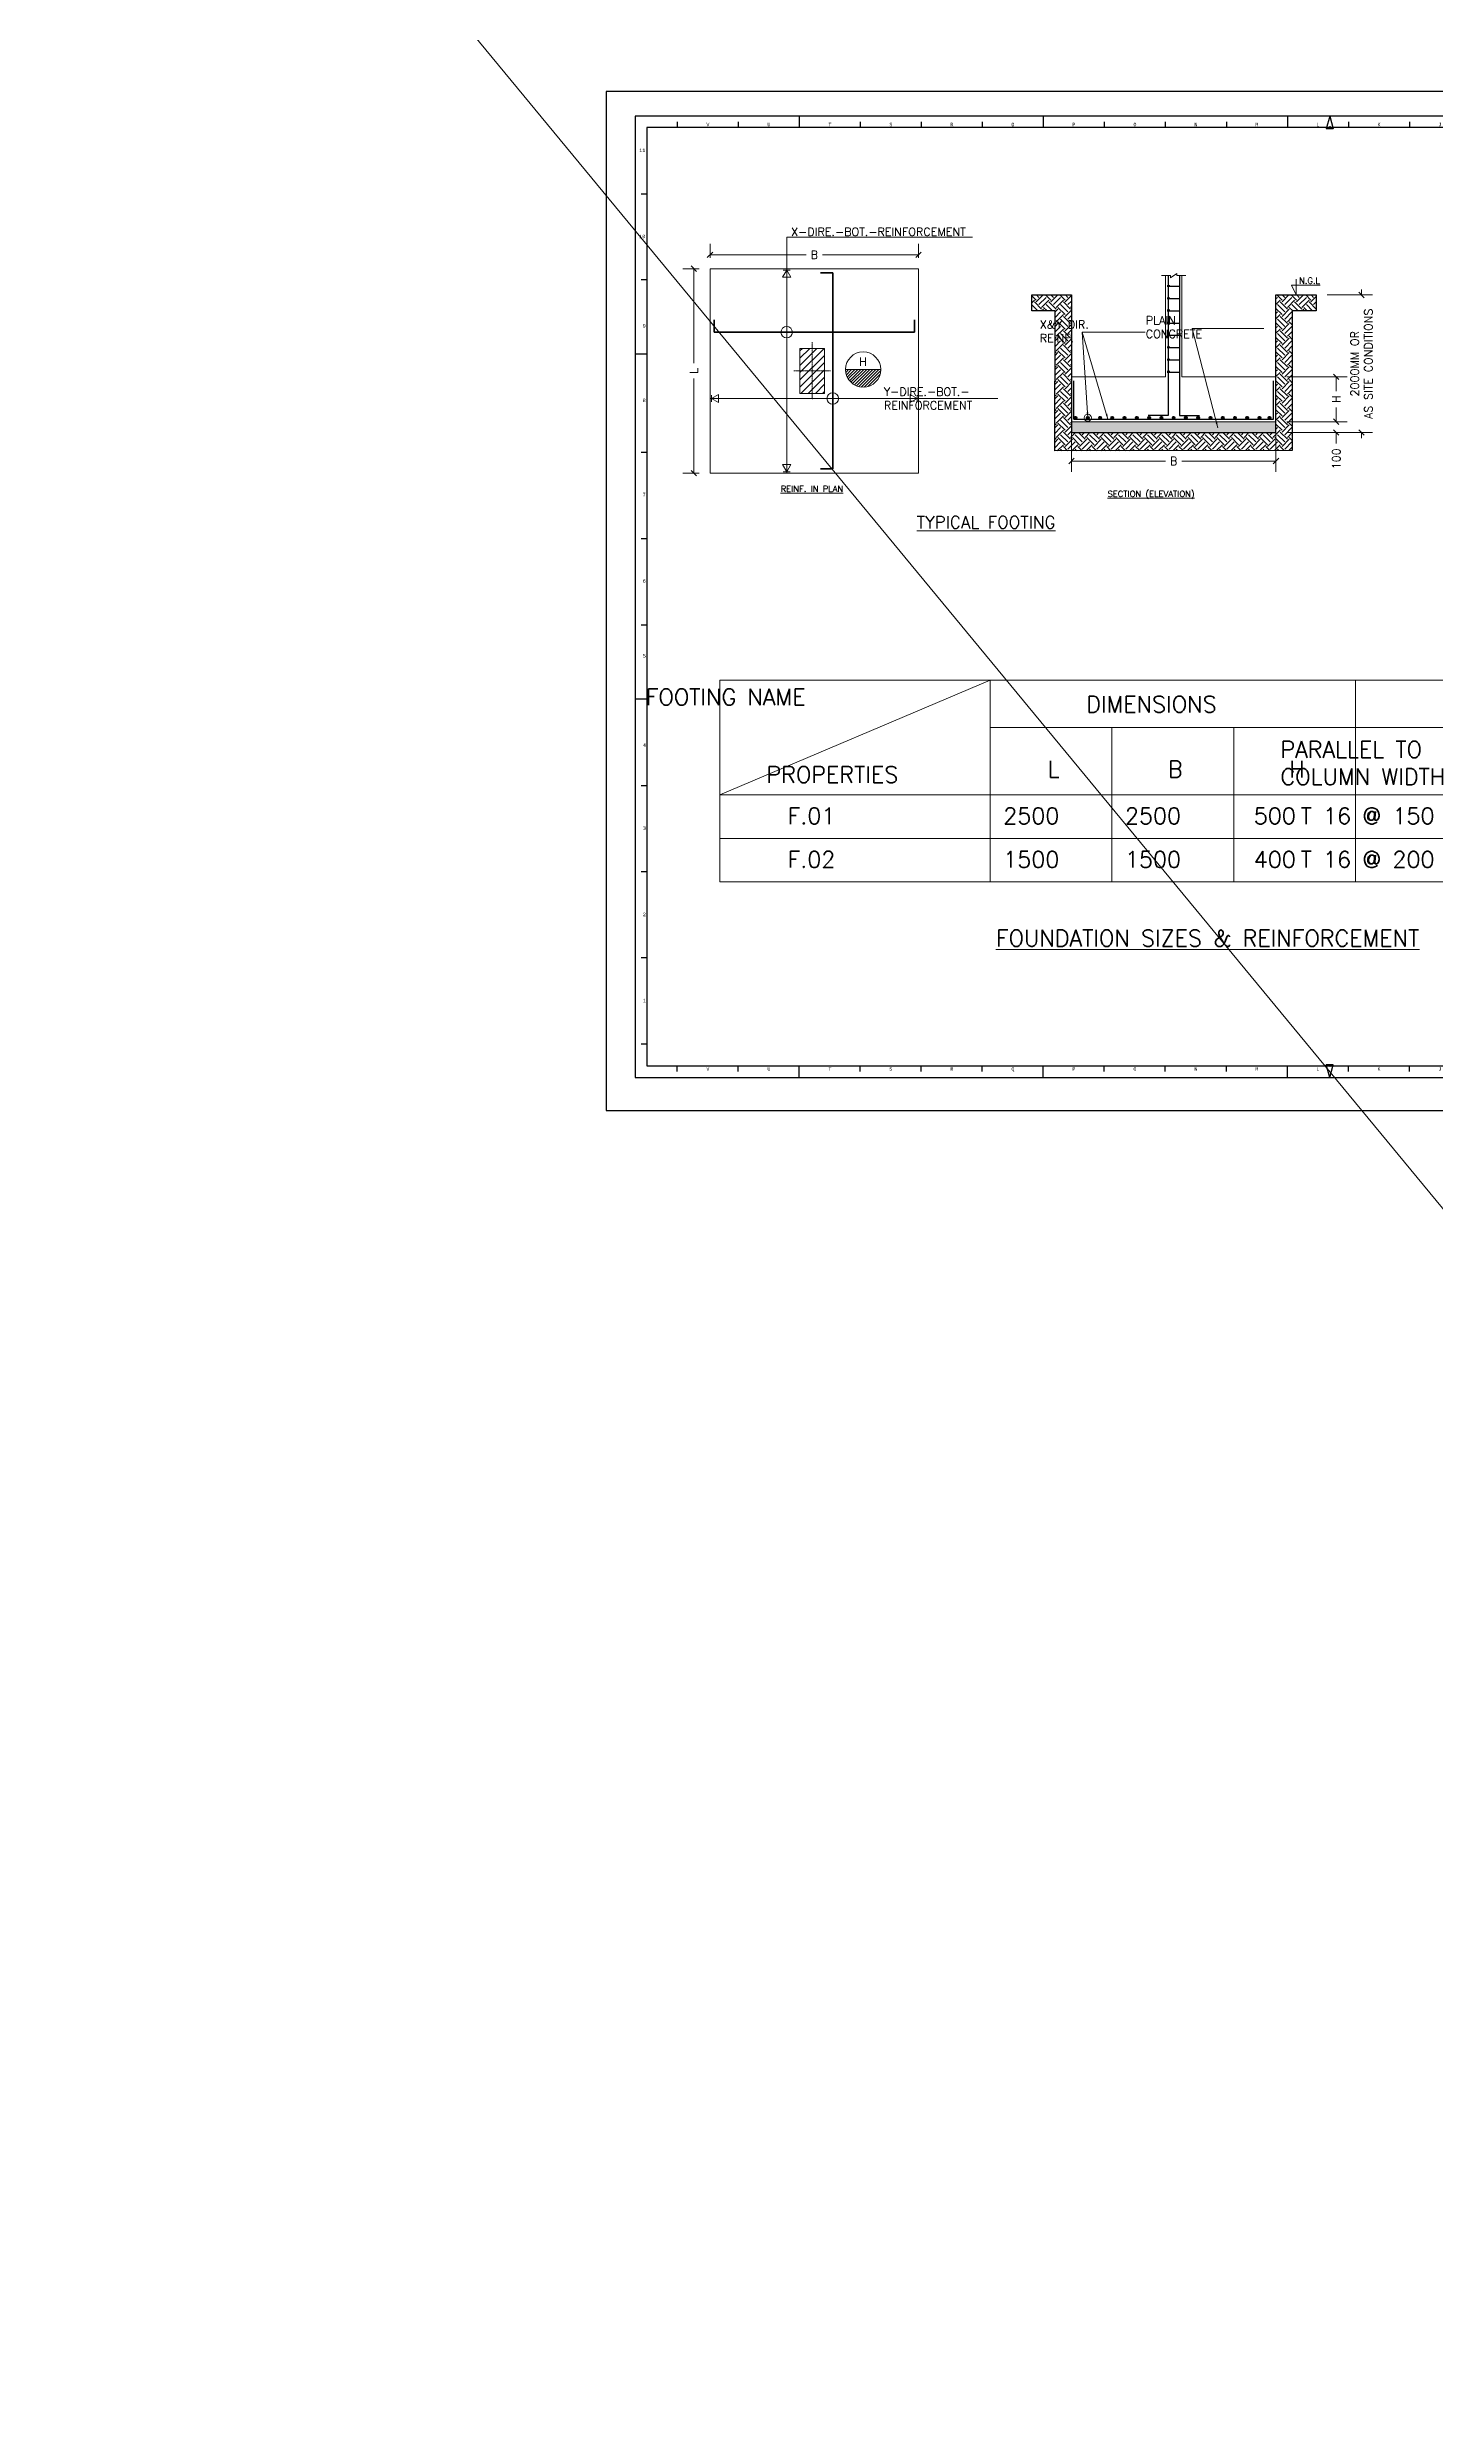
# Model space of a CAD drawing. Header units: millimetres. Extents: x -388065 to 2372687422, y -192755 to 667797.
# Drawn here: x 1462372 to 1475103, y 473296 to 495029 of the extents above; entities that cross this region are included whole.
import ezdxf

# ---------------------------------------------------------------- set-up
doc = ezdxf.new("R2010")
doc.units = ezdxf.units.MM
doc.linetypes.add('AXES', pattern=[50.8, 31.75, -6.35, 6.35, -6.35])
doc.linetypes.add('CENTER', pattern=[2, 1.25, -0.25, 0.25, -0.25])
doc.layers.add('Label', color=192, linetype='Continuous')
doc.layers.add('LOGO', color=250, linetype='Continuous')
for name, color, linetype, lineweight in [('STR-CL', 1, 'CENTER', 9), ('STR-CONC_IN_SEC', 7, 'Continuous', 15), ('STR-DIM', 1, 'Continuous', 9), ('STR-HATCH', 4, 'Continuous', 9), ('STR-REINF', 7, 'Continuous', 40), ('STR-REINF_IN_SEC', 7, 'Continuous', 30), ('STR-REINF_LEADER', 7, 'Continuous', 9), ('STR-STEEL_IN_SEC', 6, 'Continuous', 15), ('STR-TEXT', 7, 'Continuous', 9)]:
    doc.layers.add(name, color=color, linetype=linetype, lineweight=lineweight)
doc.styles.add('MINA_CM_S', font='romans.shx', dxfattribs={"height": 15})
doc.styles.add('MINA_CM_X-SEC_S', font='romans.shx', dxfattribs={"height": 7.5})
doc.styles.add('MINA_MM_SM', font='romans.shx', dxfattribs={"height": 150})
doc.styles.add('MINA_MM_X-SEC', font='romans.shx', dxfattribs={"height": 125})
doc.styles.add('MINA_MM_X-SEC_S', font='romans.shx', dxfattribs={"height": 75, "bigfont": '@extfont2.shx'})
doc.styles.add('MINA_MM_X-SEC_SMALLER', font='romans.shx', dxfattribs={"height": 75, "bigfont": '@extfont2.shx'})
doc.styles.add('ROMAND', font='romand__.ttf', dxfattribs={"height": 0.22})
doc.styles.add('STANDART', font='MONOTXT.shx')
doc.dimstyles.new('MINA_MM_X-SEC_S', dxfattribs={"dimtxt": 75, "dimasz": 50, "dimexe": 100, "dimexo": 100, "dimgap": 50, "dimtad": 0, "dimdec": 0, "dimzin": 0, "dimdsep": 46, "dimtxsty": 'MINA_MM_X-SEC_S', "dimblk": 'OBLIQUE', "dimcen": 0.09, "dimclrd": 256, "dimclre": 256, "dimclrt": 7, "dimadec": 0, "dimazin": 0, "dimtfac": 1, "dimtdec": 0, "dimtix": 1, "dimtofl": 0, "dimtmove": 0, "dimatfit": 0, "dimfxl": 1, "dimtolj": 1, "dimtzin": 0, "dimlwd": -1, "dimlwe": -1, "dimarcsym": 0})

# ---------------------------------------------------------------- blocks, each defined once
blk = doc.blocks.new('_OBLIQUE')
at = {"color": 0, "linetype": 'ByBlock'}
blk.add_line((-0.5, -0.5), (0.5, 0.5), dxfattribs=at)
blk = doc.blocks.new('*D1480')
at = {"layer": 'Defpoints', "color": 0, "transparency": 16777216}
for p in [(1471764, 491596), (1473639, 491596), (1473639, 491235)]:
    blk.add_point(p, dxfattribs=at)
at = {"layer": 'STR-DIM', "transparency": 16777216}
for p, q in [((1471764, 491496), (1471764, 491135)), ((1473639, 491496), (1473639, 491135)), ((1471764, 491235), (1472626, 491235)), ((1473639, 491235), (1472776, 491235))]:
    blk.add_line(p, q, dxfattribs=at)
at = {"layer": 'STR-DIM', "transparency": 16777216, "xscale": 50, "yscale": 50, "zscale": 50, "rotation": 180}
blk.add_blockref('_OBLIQUE', (1471764, 491235), dxfattribs=at)
at = {"layer": 'STR-DIM', "transparency": 16777216, "xscale": 50, "yscale": 50, "zscale": 50}
blk.add_blockref('_OBLIQUE', (1473639, 491235), dxfattribs=at)
at = {"layer": 'STR-DIM', "color": 7, "transparency": 16777216, "insert": (1472701, 491235), "char_height": 75, "attachment_point": 5, "style": 'MINA_MM_X-SEC_S'}
blk.add_mtext('\\A1;B', dxfattribs=at)
blk = doc.blocks.new('BAR')
at = {"layer": 'STR-HATCH'}
h = blk.add_hatch(dxfattribs=at)
h.set_pattern_fill('ANSI31', color=256, scale=20)
h.set_pattern_definition([(45, (0, 0), (-1.76777, 1.76777), [])])
edge = h.paths.add_edge_path()
edge.add_arc((0, 0), 12.5, 0, 360)
at = {"layer": 'STR-REINF_IN_SEC'}
blk.add_circle((0, 0), 12.5, dxfattribs=at)
blk = doc.blocks.new('*D1481')
at = {"layer": 'Defpoints', "color": 0, "transparency": 16777216}
for p in [(1473639, 491596), (1473639, 491496), (1474192, 491596)]:
    blk.add_point(p, dxfattribs=at)
at = {"layer": 'STR-DIM', "transparency": 16777216}
for p, q in [((1474192, 491596), (1474192, 491646)), ((1473739, 491596), (1474292, 491596)), ((1473739, 491496), (1474292, 491496)), ((1474192, 491496), (1474192, 491396))]:
    blk.add_line(p, q, dxfattribs=at)
at = {"layer": 'STR-DIM', "transparency": 16777216, "xscale": 50, "yscale": 50, "zscale": 50}
for p, rotation in [((1474192, 491596), 270), ((1474192, 491496), 90)]:
    blk.add_blockref('_OBLIQUE', p, dxfattribs=dict(at, rotation=rotation))
at = {"layer": 'STR-DIM', "color": 7, "transparency": 16777216, "insert": (1474192, 491255), "char_height": 75, "attachment_point": 5, "rotation": 90, "style": 'MINA_MM_X-SEC_S'}
blk.add_mtext('\\A1;100', dxfattribs=at)
blk = doc.blocks.new('*D1482')
at = {"layer": 'Defpoints', "color": 0, "transparency": 16777216}
for p in [(1473639, 492008), (1473639, 491596), (1474192, 491596)]:
    blk.add_point(p, dxfattribs=at)
at = {"layer": 'STR-DIM', "transparency": 16777216}
for p, q in [((1473739, 492008), (1474292, 492008)), ((1474192, 492008), (1474192, 491877)), ((1474192, 491596), (1474192, 491727)), ((1473739, 491596), (1474292, 491596))]:
    blk.add_line(p, q, dxfattribs=at)
at = {"layer": 'STR-DIM', "transparency": 16777216, "xscale": 50, "yscale": 50, "zscale": 50}
for p, rotation in [((1474192, 492008), 90), ((1474192, 491596), 270)]:
    blk.add_blockref('_OBLIQUE', p, dxfattribs=dict(at, rotation=rotation))
at = {"layer": 'STR-DIM', "color": 7, "transparency": 16777216, "insert": (1474192, 491802), "char_height": 75, "attachment_point": 5, "rotation": 90, "style": 'MINA_MM_X-SEC_S'}
blk.add_mtext('\\A1;H', dxfattribs=at)
blk = doc.blocks.new('*D1483')
at = {"layer": 'Defpoints', "color": 0, "transparency": 16777216}
for p in [(1474009, 492758), (1474424, 492758), (1473639, 491496)]:
    blk.add_point(p, dxfattribs=at)
at = {"layer": 'STR-DIM', "transparency": 16777216}
for p, q in [((1474109, 492758), (1474524, 492758)), ((1474424, 492758), (1474424, 492808)), ((1473739, 491496), (1474524, 491496)), ((1474424, 491496), (1474424, 491446))]:
    blk.add_line(p, q, dxfattribs=at)
at = {"layer": 'STR-DIM', "transparency": 16777216, "xscale": 50, "yscale": 50, "zscale": 50}
for p, rotation in [((1474424, 492758), 270), ((1474424, 491496), 90)]:
    blk.add_blockref('_OBLIQUE', p, dxfattribs=dict(at, rotation=rotation))
at = {"layer": 'STR-DIM', "color": 7, "transparency": 16777216, "insert": (1474424, 492127), "char_height": 75, "attachment_point": 5, "rotation": 90, "style": 'MINA_MM_X-SEC_S'}
blk.add_mtext('\\A1;2000MM OR\\PAS SITE CONDITIONS', dxfattribs=at)
blk = doc.blocks.new('*U1207')
at = {"layer": 'STR-REINF_IN_SEC', "xscale": 0.1280000000000517, "yscale": 0.1280000000000517, "zscale": 0.1280000000000517}
blk.add_blockref('BAR', (0, 0), dxfattribs=at)
blk = doc.blocks.new('*U1437')
at = {"color": 0, "linetype": 'ByBlock', "lineweight": -2, "transparency": 16777216, "xscale": 7.500000000000002, "yscale": 7.500000000000002, "zscale": 7.500000000000002}
blk.add_blockref('*U1207', (0, 0), dxfattribs=at)
blk = doc.blocks.new('*U1438')
at = {"layer": 'STR-DIM', "color": 0, "linetype": 'ByBlock', "lineweight": -2, "transparency": 16777216}
for p in [(0, 0), (112.5, 0), (225, 0), (337.5, 0), (450, 0), (562.5, 0), (675, 0), (787.5, 0), (900, 0), (1012.5, 0), (1125, 0), (1237.5, 0), (1350, 0), (1462.5, 0), (1575, 0), (1687.5, 0)]:
    blk.add_blockref('*U1437', p, dxfattribs=at)
blk = doc.blocks.new('*D1484')
at = {"layer": 'Defpoints', "color": 0, "transparency": 16777216}
for p in [(1470361, 493127), (1468449, 492999), (1470361, 492999)]:
    blk.add_point(p, dxfattribs=at)
at = {"layer": 'STR-DIM', "transparency": 16777216}
for p, q in [((1468449, 493099), (1468449, 493227)), ((1468449, 493127), (1469330, 493127)), ((1470361, 493127), (1469480, 493127)), ((1470361, 493099), (1470361, 493227))]:
    blk.add_line(p, q, dxfattribs=at)
at = {"layer": 'STR-DIM', "transparency": 16777216, "xscale": 50, "yscale": 50, "zscale": 50, "rotation": 180}
blk.add_blockref('_OBLIQUE', (1468449, 493127), dxfattribs=at)
at = {"layer": 'STR-DIM', "transparency": 16777216, "xscale": 50, "yscale": 50, "zscale": 50}
blk.add_blockref('_OBLIQUE', (1470361, 493127), dxfattribs=at)
at = {"layer": 'STR-DIM', "color": 7, "transparency": 16777216, "insert": (1469405, 493127), "char_height": 75, "attachment_point": 5, "style": 'MINA_MM_X-SEC_S'}
blk.add_mtext('\\A1;B', dxfattribs=at)
blk = doc.blocks.new('*D1485')
at = {"layer": 'Defpoints', "color": 0, "transparency": 16777216}
for p in [(1468449, 492999), (1468300, 491124), (1468449, 491124)]:
    blk.add_point(p, dxfattribs=at)
at = {"layer": 'STR-DIM', "transparency": 16777216}
for p, q in [((1468349, 492999), (1468200, 492999)), ((1468300, 492999), (1468300, 492133)), ((1468300, 491124), (1468300, 491991)), ((1468349, 491124), (1468200, 491124))]:
    blk.add_line(p, q, dxfattribs=at)
at = {"layer": 'STR-DIM', "transparency": 16777216, "xscale": 50, "yscale": 50, "zscale": 50}
for p, rotation in [((1468300, 492999), 90), ((1468300, 491124), 270)]:
    blk.add_blockref('_OBLIQUE', p, dxfattribs=dict(at, rotation=rotation))
at = {"layer": 'STR-DIM', "color": 7, "transparency": 16777216, "insert": (1468300, 492062), "char_height": 75, "attachment_point": 5, "rotation": 90, "style": 'MINA_MM_X-SEC_S'}
blk.add_mtext('\\A1;L', dxfattribs=at)
blk = doc.blocks.new('CIRLCE')
at = {"layer": 'STR-DIM', "ltscale": 0.1}
blk.add_circle((0, 0), 125, dxfattribs=at)
blk = doc.blocks.new('LARGE_ARROW')
at = {"layer": 'STR-DIM', "color": 7, "lineweight": 9}
for p, q in [((0, -74), (0, 74)), ((30, 0), (185, 89)), ((30, -74), (30, 74)), ((185, -89), (30, 0)), ((185, 89), (185, -89))]:
    blk.add_line(p, q, dxfattribs=at)
blk = doc.blocks.new('LABLE')
blk.add_line((73945, 22524), (79751, 22524))
at = {"lineweight": 50, "ltscale": 0.1}
blk.add_lwpolyline([(71840, 41431), (76044, 41431), (76044, 39404), (71840, 39404)], close=True, dxfattribs=at)
at = {"layer": 'Label', "color": 7}
for p, q in [((0, 56070), (0, 0)), ((80430, 56070), (0, 56070)), ((679, 55391), (679, 679)), ((79751, 55391), (679, 55391)), ((2456, 55730), (2456, 55391)), ((2456, 55730), (2456, 55391)), ((6013, 55730), (6013, 55391)), ((9570, 56070), (9570, 55391)), ((13126, 55730), (13126, 55391)), ((16683, 55730), (16683, 55391)), ((20240, 55730), (20240, 55391)), ((23797, 56070), (23797, 55391)), ((27354, 55730), (27354, 55391)), ((30911, 55730), (30911, 55391)), ((34468, 55730), (34468, 55391)), ((38025, 56070), (38025, 55391)), ((40498, 56070), (40298, 55325)), ((40498, 55440), (40298, 55325)), ((40697, 55325), (40298, 55325)), ((40498, 56070), (40697, 55325)), ((40697, 55325), (40498, 55440)), ((41582, 55730), (41582, 55391)), ((45139, 55730), (45139, 55391)), ((48696, 55730), (48696, 55391)), ((52253, 56070), (52253, 55391)), ((55809, 55730), (55809, 55391)), ((59366, 55730), (59366, 55391)), ((62923, 55730), (62923, 55391)), ((66480, 56070), (66480, 55391)), ((68251, 679), (68251, 55391)), ((68531, 679), (68531, 55391)), ((70037, 55730), (70037, 55391)), ((73594, 55730), (73594, 55391)), ((77151, 55730), (77151, 55391)), ((79751, 679), (79751, 55391)), ((80430, 0), (80430, 56070)), ((340, 51536), (679, 51536)), ((80090, 51536), (79751, 51536)), ((679, 46509), (340, 46509)), ((79751, 46509), (80090, 46509)), ((679, 42187), (0, 42187)), ((679, 36454), (340, 36454)), ((79751, 36454), (80090, 36454)), ((340, 31427), (679, 31427)), ((80090, 31427), (79751, 31427)), ((340, 26400), (679, 26400)), ((80090, 26400), (79751, 26400)), ((68531, 26008), (79751, 26008)), ((679, 22052), (0, 22052)), ((340, 17025), (679, 17025)), ((79751, 679), (79751, 17025)), ((80090, 17025), (79751, 17025)), ((68524, 15634), (79751, 15634)), ((68531, 15634), (79751, 15634)), ((679, 11997), (340, 11997)), ((79751, 11997), (80090, 11997)), ((679, 6970), (340, 6970)), ((79751, 6970), (80090, 6970)), ((79751, 2946), (79751, 1158)), ((679, 1943), (340, 1943)), ((79751, 1943), (80090, 1943)), ((0, 0), (80430, 0)), ((679, 679), (79751, 679)), ((2456, 340), (2456, 679)), ((6013, 340), (6013, 679)), ((9570, 0), (9570, 679)), ((13126, 340), (13126, 679)), ((16683, 340), (16683, 679)), ((20240, 340), (20240, 679)), ((23797, 0), (23797, 679)), ((27354, 340), (27354, 679)), ((30911, 340), (30911, 679)), ((34468, 340), (34468, 679)), ((38025, 0), (38025, 679)), ((40697, 745), (40298, 745)), ((40498, 0), (40298, 745)), ((40498, 630), (40298, 745)), ((40498, 0), (40697, 745)), ((40697, 745), (40498, 630)), ((41582, 340), (41582, 679)), ((45139, 340), (45139, 679)), ((48696, 340), (48696, 679)), ((52253, 0), (52253, 679)), ((55809, 340), (55809, 679)), ((59366, 340), (59366, 679)), ((62923, 340), (62923, 679)), ((66480, 0), (66480, 679)), ((68531, 679), (79751, 679)), ((70037, 340), (70037, 679)), ((79751, 1158), (72787, 1158)), ((73594, 340), (73594, 679)), ((77151, 340), (77151, 679))]:
    blk.add_line(p, q, dxfattribs=at)
at = {"layer": 'Label', "color": 253, "linetype": 'Continuous'}
for p, q in [((68531, 25372), (79751, 25372)), ((69745, 19073), (69745, 26008)), ((71145, 19073), (71145, 26008)), ((72545, 19073), (72545, 26008)), ((73945, 19073), (73945, 26008)), ((68531, 24300), (79751, 24300)), ((73945, 23711), (79751, 23711)), ((68531, 23464), (73945, 23464)), ((68531, 23020), (79751, 23020)), ((68531, 22192), (73945, 22192)), ((68531, 21556), (79751, 21556)), ((68531, 20920), (79751, 20920)), ((68531, 20284), (79751, 20284))]:
    blk.add_line(p, q, dxfattribs=at)
at = {"layer": 'Label', "color": 7, "linetype": 'Continuous'}
for p, q in [((68531, 19648), (79751, 19648)), ((68531, 19073), (79751, 19073)), ((68531, 18538), (79751, 18538)), ((79651, 15543), (68580, 15543)), ((68580, 15543), (68580, 13583)), ((68580, 13583), (79651, 13583)), ((68580, 13513), (68580, 10090)), ((68580, 10090), (79651, 10090)), ((68580, 10020), (77431, 10020)), ((73580, 10020), (73580, 7835)), ((77501, 10020), (79651, 10020)), ((77501, 7835), (79651, 7835)), ((71078, 5482), (68624, 5482)), ((68624, 5482), (68624, 4932)), ((68624, 4932), (71078, 4932)), ((68624, 4847), (68624, 4255)), ((68624, 4847), (71078, 4847)), ((68624, 4255), (71078, 4255)), ((68624, 4170), (71078, 4170)), ((68624, 4170), (68624, 3578)), ((71078, 5482), (71078, 4932)), ((71078, 4847), (71078, 4255)), ((71078, 4170), (71078, 3578)), ((79675, 5482), (71163, 5482)), ((71163, 5482), (71163, 4932)), ((71163, 4932), (79675, 4932)), ((71163, 4847), (79675, 4847)), ((71163, 4847), (71163, 4255)), ((71163, 4255), (79675, 4255)), ((71163, 4170), (79675, 4170)), ((71163, 4170), (71163, 3578)), ((79675, 5482), (79675, 4932)), ((79675, 4847), (79675, 4255)), ((79675, 4170), (79675, 3578)), ((68624, 3578), (71078, 3578)), ((68624, 3493), (68624, 2943)), ((68624, 3493), (71078, 3493)), ((68624, 2943), (71078, 2943)), ((68624, 2859), (68624, 1251)), ((68624, 2859), (75055, 2859)), ((71078, 3493), (71078, 2943)), ((71163, 3578), (79675, 3578)), ((71163, 3493), (79675, 3493)), ((71163, 3493), (71163, 2943)), ((71163, 2943), (79675, 2943)), ((75055, 1251), (75055, 2859)), ((77221, 3493), (79675, 3493)), ((77221, 2943), (79675, 2943)), ((79675, 3493), (79675, 2943)), ((68531, 1158), (79751, 1158))]:
    blk.add_line(p, q, dxfattribs=at)
at = {"layer": 'Label', "color": 240, "linetype": 'AXES'}
for p, q in [((79462, 8745), (77810, 8745)), ((78636, 7919), (78636, 9571))]:
    blk.add_line(p, q, dxfattribs=at)
at = {"layer": 'Label', "color": 7, "const_width": 30}
blk.add_lwpolyline([(68391, 679), (68391, 55391)], dxfattribs=at)
at = {"layer": 'Label', "color": 7, "const_width": 20}
for points in [[(79765, 15620), (79765, 18552), (68517, 18552), (68517, 15620)], [(79765, 5558), (79765, 7772), (68531, 7772), (68531, 5558)], [(79768, 2867), (75131, 2867), (75131, 1158), (79768, 1158)], [(79760, 2859), (75140, 2859), (75140, 1166), (79760, 1166)], [(79751, 2850), (75148, 2850), (75148, 1175), (79751, 1175)]]:
    blk.add_lwpolyline(points, close=True, dxfattribs=at)
at = {"layer": 'Label', "color": 7}
for points in [[(79758, 15627), (79758, 18545), (68524, 18545), (68524, 15627)], [(79751, 5572), (79751, 7758), (68545, 7758), (68545, 5572)]]:
    blk.add_lwpolyline(points, close=True, dxfattribs=at)
at = {"layer": 'Label', "color": 7, "linetype": 'Continuous'}
for points in [[(79651, 13583), (79651, 15543)], [(79651, 10090), (79651, 13513), (68580, 13513)], [(68580, 10020), (68580, 7835), (77431, 7835), (77431, 10020)], [(77501, 7835), (77501, 10020)], [(79651, 7835), (79651, 10020)], [(79675, 2943), (79675, 3493)], [(68624, 1251), (75055, 1251)]]:
    blk.add_lwpolyline(points, dxfattribs=at)
for major_axis, start_param, end_param in [((-652, 0), 3.141593, 9.4247783), ((548, 0), -0.0000001, 6.2831852)]:
    blk.add_ellipse((78636, 8745), major_axis=major_axis, ratio=0.9999999, start_param=start_param, end_param=end_param, dxfattribs=at)
at = {"layer": 'Label', "color": 7, "style": 'STANDART', "width": 1}
for s, height, p in [('V', 203, (4152, 55473)), ('U', 203, (7708, 55473)), ('T', 203, (11265, 55473)), ('S', 203, (14822, 55473)), ('R', 203, (18379, 55473)), ('Q', 203, (21936, 55473)), ('P', 203, (25493, 55473)), ('O', 203, (29050, 55473)), ('N', 203, (32607, 55473)), ('M', 203, (36164, 55473)), ('L', 203, (39721, 55473)), ('K', 203, (43278, 55473)), ('J', 203, (46835, 55473)), ('I', 203, (50391, 55473)), ('H', 203, (53948, 55473)), ('G', 203, (57505, 55473)), ('F', 203, (61062, 55473)), ('E', 203, (64619, 55473)), ('D', 203, (68158, 55490)), ('C', 203, (71643, 55490)), ('B', 203, (75300, 55473)), ('A', 203, (78834, 55473)), ('11', 203.3, (238, 53971)), ('11', 203.3, (79887, 53971)), ('10', 203.3, (238, 48944)), ('10', 203.3, (79853, 48944)), ('9', 203, (441, 43733)), ('9', 203, (79853, 43733)), ('8', 203, (441, 39385)), ('8', 203, (79853, 39385)), ('7', 203, (441, 33893)), ('7', 203, (79853, 33893)), ('6', 203, (441, 28856)), ('6', 203, (79853, 28856)), ('5', 203, (452, 24487)), ('5', 203, (79843, 24487)), ('3', 203, (79843, 23819)), ('4', 203, (452, 19276)), ('4', 203, (79843, 19276)), ('2', 203, (79843, 18782)), ('3', 203, (452, 14443)), ('1', 203, (79877, 13762)), ('2', 203, (452, 9406)), ('1', 203, (452, 4387)), ('V', 203, (4152, 394)), ('U', 203, (7708, 394)), ('T', 203, (11265, 394)), ('S', 203, (14822, 394)), ('R', 203, (18379, 394)), ('Q', 203, (21936, 394)), ('P', 203, (25493, 394)), ('O', 203, (29050, 394)), ('N', 203, (32607, 394)), ('M', 203, (36164, 394)), ('L', 203, (39721, 394)), ('K', 203, (43278, 394)), ('J', 203, (46835, 394)), ('I', 203, (50391, 394)), ('H', 203, (53948, 394)), ('G', 203, (57505, 394)), ('F', 203, (61062, 394)), ('E', 203, (64619, 394)), ('D', 203, (68158, 377)), ('C', 203, (71643, 377)), ('B', 203, (75300, 394)), ('A', 203, (78834, 394))]:
    blk.add_text(s, height=height, dxfattribs=at).set_placement(p)
at = {"layer": 'Label', "color": 7, "linetype": 'Continuous', "style": 'ROMAND', "width": 0.8}
for s, height, p in [('A-07', 287.5, (68675, 24760)), ('G', 287, (69023, 25518)), ('30.08.18', 230, (69840, 24757)), ('M.A.', 230, (71528, 24767)), ('A. A./W.', 230, (72625, 24779)), ('ADD STEEL LIGHT FLOOR (PORTAL FRAME)', 218.47, (73991, 24824)), ('CHANGE OF BUILDING K ROOF SLAB TO', 218.47, (73991, 25120)), ('A-06', 287.5, (68675, 23946)), ('20.05.18', 230, (69840, 23953)), ('M.A.', 230, (71528, 23963)), ('A. A./W.', 230, (72625, 23976)), ('ADD OF SHEET S-01-37& MODIF. S-01-06', 218.47, (73991, 23445)), ('BET. GRIDS 01a & 01e ', 218.47, (73991, 24509)), ('MODIFI OF COLUMNS C10&C11&2 OF C8', 218.47, (73991, 24034)), ('POSITIONS', 218.5, (73991, 23774)), ('A-05', 287.5, (68675, 23111)), ('A-04', 287.5, (68675, 22539)), ('22.04.18', 230, (69745, 22635)), ('06.05.18', 230, (69840, 23118)), ('M.A.', 230, (71528, 23128)), ('M.A.', 230, (71528, 22624)), ('A. A./W.', 230, (72625, 23140)), ('A. A./W.', 230, (72625, 22624)), ('ADD COLUMNS TO CONVEYOR INSIDE DE-', 218.47, (73948, 22222)), ('BONING SECTION,1BEAM IPE400 ADDED AT ', 218.47, (73948, 21939)), ('ADD OF 2 SHORT COLUMNS OF C.05', 218.47, (73991, 23141)), ('MODIF. TO DISPATCH BLDG FOUNDATION', 218.47, (74034, 22661)), ('A-02', 287.5, (68611, 21084)), ('A-01', 287.5, (68648, 20470)), ('A-03', 287.5, (68675, 21709)), ('09.03.18', 230, (69745, 21808)), ('07.02.18', 230, (69745, 20536)), ('18.02.18', 230, (69745, 21172)), ('M.A.', 230, (71528, 21796)), ('M.A.', 230, (71528, 21160)), ('M.A.', 230, (71528, 20524)), ('A. A./W.', 230, (72625, 21796)), ('A. A./W.', 230, (72625, 21160)), ('A. A./W.', 230, (72625, 20524)), ('BEGINNING OF CONVEYOR', 218.47, (73948, 21608)), ('MODIF. OF INTERIOR TIE BEAMS TOP LEVEL', 218.47, (73948, 21121)), ('Revision', 230, (68546, 19239)), ('A', 287, (69010, 19834)), ('18.01.18', 230, (69745, 19900)), ('Date', 230, (70127, 19265)), ('Checked', 230, (71225, 19265)), ('M.A.', 230, (71528, 19888)), ('Approved', 230, (72609, 19297)), ('A. A./W.', 230, (72625, 19888)), ('UTILITY BLDG: CGB1A&B1-a INTRODUCED', 218.47, (73948, 20485)), ('ADD G.B.6-A DETAILS', 229.97, (74025, 19888)), ('Modification', 229.97, (76151, 19265)), ('Project Name :', 250, (68652, 18154)), ('Client :', 250, (68652, 15135)), ('Consultant :', 250, (68650, 13141)), ('%%u Location :', 250, (68630, 9720)), ('%%u Job No :', 250, (73630, 9720)), ('North', 200, (77554, 9720)), ('Drawnig Name :', 250, (68650, 7416)), ('DESIGNED BY', 200, (68769, 5143)), ('DRAWN BY', 200, (68769, 4466)), ('APPROVED BY', 200, (68769, 3155)), ('CHECKED BY', 200, (68769, 3789)), ('SCALE', 200, (68769, 2520)), ('DWG. NO.', 200, (75309, 2520)), ('THIS DRAWING IS A PROPERTY OF TECHNOCON ENGINEERING GROUP', 250, (68650, 816))]:
    blk.add_text(s, height=height, dxfattribs=at).set_placement(p)
at = {"layer": 'STR-TEXT', "style": 'ROMAND', "width": 0.8}
for s, height, p in [('NOTES :', 337.5, (69161, 53856)), ('Fcu=25N/mm2', 300, (72623, 40681)), ('Fy=460N/mm2', 300, (72623, 40100))]:
    blk.add_text(s, height=height, dxfattribs=at).set_placement(p)
at = {"layer": 'STR-TEXT', "insert": (68964, 52571), "char_height": 270, "width": 11124, "attachment_point": 1, "style": 'MINA_MM_SM'}
blk.add_mtext('1-  ALL DIMENSIONS ARE TO BE\\P     CO-ORDINATED WITH ARCHITECTURAL\\P     AND OTHER CONSULTANTS DRAWINGS\\P     AND SPECIFICATIONS.\\P2-  REINFORCEMENT STEEL fy SHALL NOT\\P     BE LESS THAN 460 N/mm2.\\P3-  ALL CONCRETE SHALL HAVE A MINIMUM\\P     CHARACTERISTIC STRENGTH OF 25 N/mm2 \\P     AT 28 DAYS.\\P4-  MAXIMUM SIZE OF AGGREGATES SHALL\\P     BE 20mm GENERALLY AND 30mm FOR \\P     FOUNDATIONS.\\P5-  CONCRETE COVER SHALL NOT BE LESS\\P     THAN:\\P     - 25mm ( SLABS )\\P     - 38mm ( BEAMS & COLUMNS )\\P     - 50mm ( FOUNDATIONS )\\P     - 75mm ( PILE CAPS )\\P6-  MINIMUM REINFORCEMENT LAP LENGTH\\P     SHALL BE 50 DIAMETER OF BARS.\\P7-  CONSTRUCTION JOINTS IN SLABS SHALL \\P     BE LOCATED AT ONE-FIFTH OF SPAN (L/5).\\P8- NET ALLOWABLE BEARING CAPACITY = 180  \\P   KN/m2.', dxfattribs=at)

msp = doc.modelspace()

# ---------------------------------------------------------------- hatches: boundary and pattern name
at = {"layer": 'STR-HATCH'}
h = msp.add_hatch(dxfattribs=at)
h.set_pattern_fill('EARTH', color=256, scale=375, angle=45)
h.set_pattern_definition([(45, (1418059.41, 542893.14), (1e-14, 132.58252), [93.75, -93.75]), (45, (1418034.55, 542918), (1e-14, 132.58252), [93.75, -93.75]), (45, (1418009.69, 542942.86), (1e-14, 132.58252), [93.75, -93.75]), (135, (1418009.69, 542959.43), (-132.58252, 1e-14), [93.75, -93.75]), (135, (1418034.55, 542984.29), (-132.58252, 1e-14), [93.75, -93.75]), (135, (1418059.41, 543009.15), (-132.58252, 1e-14), [93.75, -93.75])])
h.paths.add_polyline_path([(1471400.1748, 492758.2084), (1471763.8662, 492758.2084), (1471763.8662, 491495.7084), (1473638.8662, 491495.7084), (1473638.8662, 492758.2084), (1474009.1889, 492758.2084), (1474009.1889, 492611.9584), (1473788.8662, 492611.9584), (1473788.8662, 491332.5817), (1473788.8662, 491332.5817), (1473788.8662, 491332.5817), (1471610.0375, 491328.7585), (1471613.8662, 492611.9584), (1471400.1748, 492611.9584)])
h = msp.add_hatch(dxfattribs=at)
h.set_pattern_fill('ANSI31', color=256, scale=375)
h.set_pattern_definition([(45, (1429705.83, 529640.892), (-33.14563, 33.14563), [])])
h.paths.add_polyline_path([(1469273.7572, 492268.2363), (1469498.7572, 492268.2363), (1469498.7572, 491855.7363), (1469273.7572, 491855.7363)])
h = msp.add_hatch(dxfattribs=at)
h.set_pattern_fill('ANSI31', color=256, scale=156.25)
h.set_pattern_definition([(45, (1368224.228, 1000016.029), (-13.8106793, 13.8106793), [])])
h.paths.add_polyline_path([(1469691.6641, 492074.2921, 1), (1470015.2087, 492074.2921)])
h = msp.add_hatch(dxfattribs=at)
h.set_pattern_fill('AR-CONC', color=256, scale=3.75)
h.set_pattern_definition([(50, (1308542.315, 1070924.342), (26.89725685, -2.3532051), [2.8125, -30.9375]), (355, (1308542.315, 1070924.342), (-5.203175, 28.207205), [2.25, -24.75]), (100.4514445, (1308544.556, 1070924.146), (21.6940818, 25.8539997), [2.3902572, -26.2928292]), (46.1842, (1308542.315, 1070931.842), (40.0215499, -6.206973), [4.21875, -46.40625]), (96.6356355, (1308545.65, 1070931.325), (35.049823, 36.5294475), [3.5853878, -39.439266]), (351.184164, (1308542.315, 1070931.842), (35.049823, 36.5294475), [3.375, -37.125]), (21, (1308546.065, 1070929.967), (22.38401445, -15.0982084), [2.8125, -30.9375]), (326, (1308546.065, 1070929.967), (9.124325, 27.1931267), [2.25, -24.75]), (71.4514447, (1308547.93, 1070928.71), (31.5083391, 12.0949182), [2.3902571, -26.2928292]), (37.5, (1308542.315, 1070924.342), (0.45599457, 12.48351952), [0, -24.45, 0, -25.125, 0, -24.84375]), (7.5, (1308542.315, 1070924.342), (9.86510765, 14.7904392), [0, -14.325, 0, -23.8875, 0, -9.46875]), (327.5, (1308533.953, 1070924.342), (20.01834136, -0.84580769), [0, -9.375, 0, -29.25, 0, -38.8125]), (317.5, (1308530.203, 1070924.342), (21.86948135, 3.75393684), [0, -12.1875, 0, -19.425, 0, -27.5625])])
h.paths.add_polyline_path([(1471763.8662, 491595.7084), (1473638.8662, 491595.7084), (1473638.8662, 491495.7084), (1471763.8662, 491495.7084)])

# ---------------------------------------------------------------- linework, layer by layer
at = {"layer": 'Defpoints'}
msp.add_lwpolyline([(1471400.1748, 492758.2084), (1471763.8662, 492758.2084), (1471763.8662, 491495.7084), (1471763.8662, 491495.7084), (1471763.8662, 491495.7084), (1473638.8662, 491495.7084), (1473638.8662, 491495.7084), (1473638.8662, 491495.7084), (1473638.8662, 492758.2084), (1474009.1889, 492758.2084), (1474009.1889, 492611.9584), (1473788.8662, 492611.9584), (1473788.8662, 491332.5817), (1473788.8662, 491332.5817), (1473788.8662, 491332.5817), (1471610.0375, 491328.7585), (1471610.0375, 491328.7585), (1471610.0375, 491328.7585), (1471613.8662, 492611.9584), (1471400.1748, 492611.9584)], close=True, dxfattribs=at)
at = {"layer": 'LOGO', "ltscale": 0.1}
msp.add_lwpolyline([(1480732.9876, 485276.0246), (1480732.9876, 494626.052), (1467494.9858, 494626.052), (1467494.9858, 485276.0246)], close=True, dxfattribs=at)
at = {"layer": 'STR-CL', "ltscale": 0.1}
for p, q in [((1469386.2572, 491799.4863), (1469386.2572, 492324.4863)), ((1469217.5072, 492061.9863), (1469555.0072, 492061.9863))]:
    msp.add_line(p, q, dxfattribs=at)
at = {"layer": 'STR-CONC_IN_SEC'}
for points in [[(1468448.7572, 492999.4863), (1470361.2572, 492999.4863), (1470361.2572, 491124.4863), (1468448.7572, 491124.4863)], [(1469273.7572, 492268.2363), (1469498.7572, 492268.2363), (1469498.7572, 491855.7363), (1469273.7572, 491855.7363)], [(1471763.8662, 491595.7084), (1473638.8662, 491595.7084), (1473638.8662, 491495.7084), (1471763.8662, 491495.7084)], [(1471763.8662, 491495.7084), (1473638.8662, 491495.7084), (1473638.8662, 491495.7084), (1471763.8662, 491495.7084)], [(1473138.8662, 491495.7084), (1471763.8662, 491495.7084), (1471763.8662, 491495.7084), (1473638.8662, 491495.7084)]]:
    msp.add_lwpolyline(points, close=True, dxfattribs=at)
at = {"layer": 'STR-CONC_IN_SEC', "ltscale": 3}
for points in [[(1472627.1162, 492935.6766), (1472627.1162, 492008.2084), (1471763.8662, 492008.2084), (1471763.8662, 491595.7084), (1473638.8662, 491595.7084), (1473638.8662, 492008.2084), (1472775.6162, 492008.2084), (1472775.6162, 492935.6766)], [(1471400.1748, 492758.2084), (1471763.8662, 492758.2084), (1471763.8662, 491495.7084), (1473638.8662, 491495.7084), (1473638.8662, 492758.2084), (1474009.1889, 492758.2084)]]:
    msp.add_lwpolyline(points, dxfattribs=at)
at = {"layer": 'STR-CONC_IN_SEC'}
msp.add_lwpolyline([(1472589.8037, 492935.6766), (1472673.2412, 492935.6766), (1472673.2412, 492916.9266), (1472729.4912, 492954.4266), (1472729.4912, 492935.6766), (1472812.9287, 492935.6766)], dxfattribs=at)
at = {"layer": 'STR-DIM', "ltscale": 3}
for p, q in [((1473824.0275, 492758.2084), (1473780.4106, 492847.9555)), ((1473780.4106, 492847.9555), (1474045.7011, 492847.9555)), ((1473824.0275, 492758.2084), (1473824.0275, 492903.2453))]:
    msp.add_line(p, q, dxfattribs=at)
at = {"layer": 'STR-DIM'}
msp.add_line((1469691.6641, 492074.2921), (1470015.2087, 492074.2921), dxfattribs=at)
at = {"layer": 'STR-DIM', "ltscale": 0.1}
for p, q in [((1468538.5877, 488173.45), (1471018.4376, 489225.3733)), ((1471018.4376, 489225.3733), (1471018.4376, 487373.45)), ((1474369.0372, 489225.3733), (1474369.0372, 487373.45)), ((1471018.4376, 488790.7928), (1478197.7235, 488790.7928)), ((1472135.3041, 488790.7928), (1472135.3041, 487373.45)), ((1473252.1707, 488790.7928), (1473252.1707, 487373.45)), ((1468538.5877, 488173.45), (1478197.7235, 488173.45)), ((1468538.5877, 487773.45), (1478197.7235, 487773.45)), ((1468538.5877, 487373.45), (1478197.7235, 487373.45)), ((1468538.5877, 487373.45), (1478197.7235, 487373.45))]:
    msp.add_line(p, q, dxfattribs=at)
msp.add_lwpolyline([(1468538.5877, 487373.45), (1468538.5877, 489225.3733), (1478197.7235, 489225.3733), (1478197.7235, 489225.3733)], dxfattribs=at)
at = {"layer": 'STR-DIM'}
for centre, radius in [((1469853.4364, 492074.2921), 161.7723), ((1471913.1929, 491631.8552), 32.6604)]:
    msp.add_circle(centre, radius, dxfattribs=at)
at = {"layer": 'STR-REINF', "ltscale": 100}
for p, q in [((1469574.1337, 492961.9863), (1469461.6337, 492961.9863)), ((1469574.1337, 491161.9863), (1469574.1337, 492961.9863)), ((1468486.2572, 492416.3651), (1468486.2572, 492528.8651)), ((1470323.7572, 492416.3651), (1470323.7572, 492528.8651)), ((1468486.2572, 492416.3651), (1470323.7572, 492416.3651)), ((1469574.1337, 491161.9863), (1469461.6337, 491161.9863))]:
    msp.add_line(p, q, dxfattribs=at)
at = {"layer": 'STR-REINF_IN_SEC'}
for p, q in [((1472642.1162, 492845.5166), (1472664.6162, 492845.5166)), ((1472642.1162, 492838.0166), (1472760.6162, 492838.0166)), ((1472642.1162, 492733.0166), (1472664.6162, 492733.0166)), ((1472642.1162, 492725.5166), (1472760.6162, 492725.5166)), ((1472642.1162, 492620.5166), (1472664.6162, 492620.5166)), ((1472642.1162, 492613.0166), (1472760.6162, 492613.0166)), ((1472642.1162, 492508.0166), (1472664.6162, 492508.0166)), ((1472642.1162, 492500.5166), (1472760.6162, 492500.5166)), ((1472642.1162, 492395.5166), (1472664.6162, 492395.5166)), ((1472642.1162, 492388.0166), (1472760.6162, 492388.0166)), ((1472642.1162, 492283.0166), (1472664.6162, 492283.0166)), ((1472642.1162, 492275.5166), (1472760.6162, 492275.5166)), ((1472642.1162, 492170.5166), (1472664.6162, 492170.5166)), ((1472642.1162, 492163.0166), (1472760.6162, 492163.0166)), ((1472642.1162, 492058.0166), (1472664.6162, 492058.0166)), ((1472642.1162, 492050.5166), (1472760.6162, 492050.5166)), ((1471786.3662, 491618.2084), (1471786.3662, 491970.7084))]:
    msp.add_line(p, q, dxfattribs=at)
for points in [[(1472649.6162, 492935.6766), (1472649.6162, 491651.3552), (1472467.1592, 491651.3552)], [(1472753.1162, 492935.6766), (1472753.1162, 491651.3552), (1472938.1023, 491651.3552)], [(1471786.3662, 491618.2084), (1471786.3662, 491618.2084), (1473616.3662, 491618.2084), (1473616.3662, 491970.7084)]]:
    msp.add_lwpolyline(points, dxfattribs=at)
at = {"layer": 'STR-REINF_LEADER', "ltscale": 3}
for p, q in [((1469151.9455, 491124.4863), (1469151.9455, 493287.1648)), ((1469151.9455, 493287.1648), (1470857.5219, 493287.1648)), ((1468448.7572, 491808.1878), (1471089.0603, 491808.1878))]:
    msp.add_line(p, q, dxfattribs=at)
at = {"layer": 'STR-STEEL_IN_SEC', "color": 7, "ltscale": 0.1}
msp.add_line((1396989.2923, 579101.4319), (1584664.4846, 351706.677), dxfattribs=at)

# ---------------------------------------------------------------- block references
for name, p, xscale, yscale, zscale in [('LABLE', (1467762.3836, 485580.4143), 0.157292816753118, 0.157292816753118, 0.157292816753118), ('CIRLCE', (1469151.9378, 492416.3651), 0.4218750000000001, 0.4218750000000001, 0.4218750000000001)]:
    msp.add_blockref(name, p, dxfattribs=dict(xscale=xscale, yscale=yscale, zscale=zscale))
at = {"yscale": 0.4218750000000001, "zscale": 0.4218750000000001}
for name, p, xscale, rotation in [('LARGE_ARROW', (1469151.9455, 492999.4863), 0.4218750000000001, 270), ('LARGE_ARROW', (1468448.7572, 491808.1878), -0.4218750000000001, 180), ('CIRLCE', (1469574.1337, 491808.1878), 0.4218750000000001, 90), ('LARGE_ARROW', (1470361.2572, 491808.1878), 0.4218750000000001, 180), ('LARGE_ARROW', (1469151.9455, 491124.4863), -0.4218750000000001, 270)]:
    msp.add_blockref(name, p, dxfattribs=dict(at, xscale=xscale, rotation=rotation))
at = {"layer": 'STR-DIM'}
msp.add_blockref('*U1438', (1471800.6929, 491631.8552), dxfattribs=at)
at = {"layer": 'STR-REINF_IN_SEC', "xscale": 0.9600000000027165, "yscale": 0.9600000000027165, "zscale": 0.9600000000027165}
msp.add_blockref('BAR', (1473579.4694, 491631.8552), dxfattribs=at)

# ---------------------------------------------------------------- texts
at = {"layer": 'STR-TEXT'}
for s, insert, char_height, attachment_point, style in [('\\A1;X-DIRE.-BOT.-REINFORCEMENT', (1469993.8032, 493338.0895), 75, 5, 'MINA_MM_X-SEC_SMALLER'), ('\\A1;\\pxql;N.G.L', (1473850.7552, 492917.6586), 56.25, 1, 'MINA_CM_X-SEC_S'), ('\\A1;\\pxql;X&Y DIR.\\PREINF.', (1471922.6532, 492524.432), 75, 3, 'MINA_MM_X-SEC_SMALLER'), ('\\A1;\\pxql;PLAIN\\PCONCRETE', (1472962.222, 492563.2542), 75, 3, 'MINA_MM_X-SEC_SMALLER'), ('\\A1;H', (1469852.4786, 492146.3671), 75, 5, 'MINA_MM_X-SEC_SMALLER'), ('\\A1;\\pxql;Y-DIRE.-BOT.-\\PREINFORCEMENT', (1470448.9006, 491808.1878), 75, 5, 'MINA_MM_X-SEC_SMALLER'), ('\\A1;{\\LREINF. IN PLAN}', (1469383.4985, 490980.0818), 56.25, 5, 'MINA_CM_X-SEC_S'), ('\\A1;{\\LSECTION (ELEVATION)}', (1472493.9922, 490924.1556), 56.25, 5, 'MINA_CM_X-SEC_S'), ('\\A1;{\\LTYPICAL FOOTING}', (1470344.2856, 490729.5932), 112.5, 1, 'MINA_CM_S'), ('\\A1;\\pxql;FOOTING NAME', (1468592.9637, 489070.4952), 150, 5, 'MINA_MM_X-SEC'), ('\\A1;DIMENSIONS', (1472496.8392, 489003.9163), 150, 5, 'MINA_MM_X-SEC'), ('\\A1;\\pxql;PARALLEL TO\\PCOLUMN WIDTH', (1474436.017, 488463.7921), 150, 5, 'MINA_MM_X-SEC'), ('\\A1;\\pxql;PROPERTIES', (1469570.8542, 488358.8762), 150, 5, 'MINA_MM_X-SEC'), ('\\A1;L', (1471599.0356, 488408.373), 150, 5, 'MINA_MM_X-SEC'), ('\\A1;B', (1472715.9021, 488408.373), 150, 5, 'MINA_MM_X-SEC'), ('\\A1;H', (1473832.7687, 488408.373), 150, 5, 'MINA_MM_X-SEC'), ('\\A1;\\pxql;F.01', (1469379.4713, 487980.0593), 150, 5, 'MINA_MM_X-SEC'), ('\\A1;\\pxql;2500', (1471394.8524, 487980.0593), 150, 5, 'MINA_MM_X-SEC'), ('\\A1;\\pxql;2500', (1472511.7189, 487980.0593), 150, 5, 'MINA_MM_X-SEC'), ('\\A1;\\pxql;500', (1473628.5854, 487980.0593), 150, 5, 'MINA_MM_X-SEC'), ('\\A1;\\pxql;T 16 @ 150', (1474479.3321, 487980.0593), 150, 5, 'MINA_MM_X-SEC'), ('\\A1;\\pxql;F.02', (1469379.4713, 487580.0593), 150, 5, 'MINA_MM_X-SEC'), ('\\A1;\\pxql;1500', (1471394.8524, 487580.0593), 150, 5, 'MINA_MM_X-SEC'), ('\\A1;\\pxql;1500', (1472511.7189, 487580.0593), 150, 5, 'MINA_MM_X-SEC'), ('\\A1;\\pxql;400', (1473628.5854, 487580.0593), 150, 5, 'MINA_MM_X-SEC'), ('\\A1;\\pxql;T 16 @ 200', (1474479.3321, 487580.0593), 150, 5, 'MINA_MM_X-SEC'), ('\\A1;{\\LFOUNDATION SIZES & REINFORCEMENT}', (1471071.2084, 486933.2239), 150, 1, 'MINA_CM_S')]:
    msp.add_mtext(s, dxfattribs=dict(at, insert=insert, char_height=char_height, attachment_point=attachment_point, style=style))

# ---------------------------------------------------------------- dimensions: what is measured, and where the dimension line sits
at = {"layer": 'STR-DIM'}
for base, p1, p2, picture, middle in [((1470361.2572, 493127.1147), (1468448.7572, 492999.4552), (1470361.2572, 492999.4552), '*D1484', (1469405.0072, 493127.1147)), ((1473638.8662, 491234.8322), (1471763.8662, 491595.7084), (1473638.8662, 491595.7084), '*D1480', (1472701.3662, 491234.8322))]:
    dim = msp.add_linear_dim(base=base, p1=p1, p2=p2, text='B', dimstyle='MINA_MM_X-SEC_S', dxfattribs=at)
    dim.commit()
    dim.dimension.update_dxf_attribs({"geometry": picture, "text_midpoint": middle})
for base, p1, p2, angle, text, picture, middle in [((1468299.8357, 491124.4552), (1468448.7572, 492999.4552), (1468448.7572, 491124.4552), 90, 'L', '*D1485', (1468299.8357, 492061.9552)), ((1474423.9619, 492758.2084), (1473638.8662, 491495.7084), (1474009.1889, 492758.2084), 270, '2000MM OR\\PAS SITE CONDITIONS', '*D1483', (1474423.9619, 492126.9584)), ((1474191.8394, 491595.7084), (1473638.8662, 492008.2084), (1473638.8662, 491595.7084), 90, 'H', '*D1482', (1474191.8394, 491801.9584))]:
    dim = msp.add_linear_dim(base=base, p1=p1, p2=p2, angle=angle, text=text, dimstyle='MINA_MM_X-SEC_S', dxfattribs=at)
    dim.commit()
    dim.dimension.update_dxf_attribs({"geometry": picture, "text_midpoint": middle})
dim = msp.add_linear_dim(base=(1474191.8394, 491595.7084), p1=(1473638.8662, 491495.7084), p2=(1473638.8662, 491595.7084), angle=270, dimstyle='MINA_MM_X-SEC_S', dxfattribs=at)
dim.commit()
dim.dimension.update_dxf_attribs({"geometry": '*D1481', "text_midpoint": (1474191.8394, 491254.637), "dimtype": 160})

# ---------------------------------------------------------------- leaders
for points in [[(1471913.1929, 491631.8552), (1471861.6296, 492415.8126), (1472439.3854, 492415.8126)], [(1472098.4625, 491618.2084), (1471861.6296, 492415.8126), (1472439.3854, 492415.8126)], [(1473105.7842, 491539.8897), (1472869.6774, 492452.0803), (1473527.5836, 492452.0803)]]:
    msp.add_leader(points, dimstyle='MINA_MM_X-SEC_S', dxfattribs=at)

doc.saveas('drawing.dxf')
